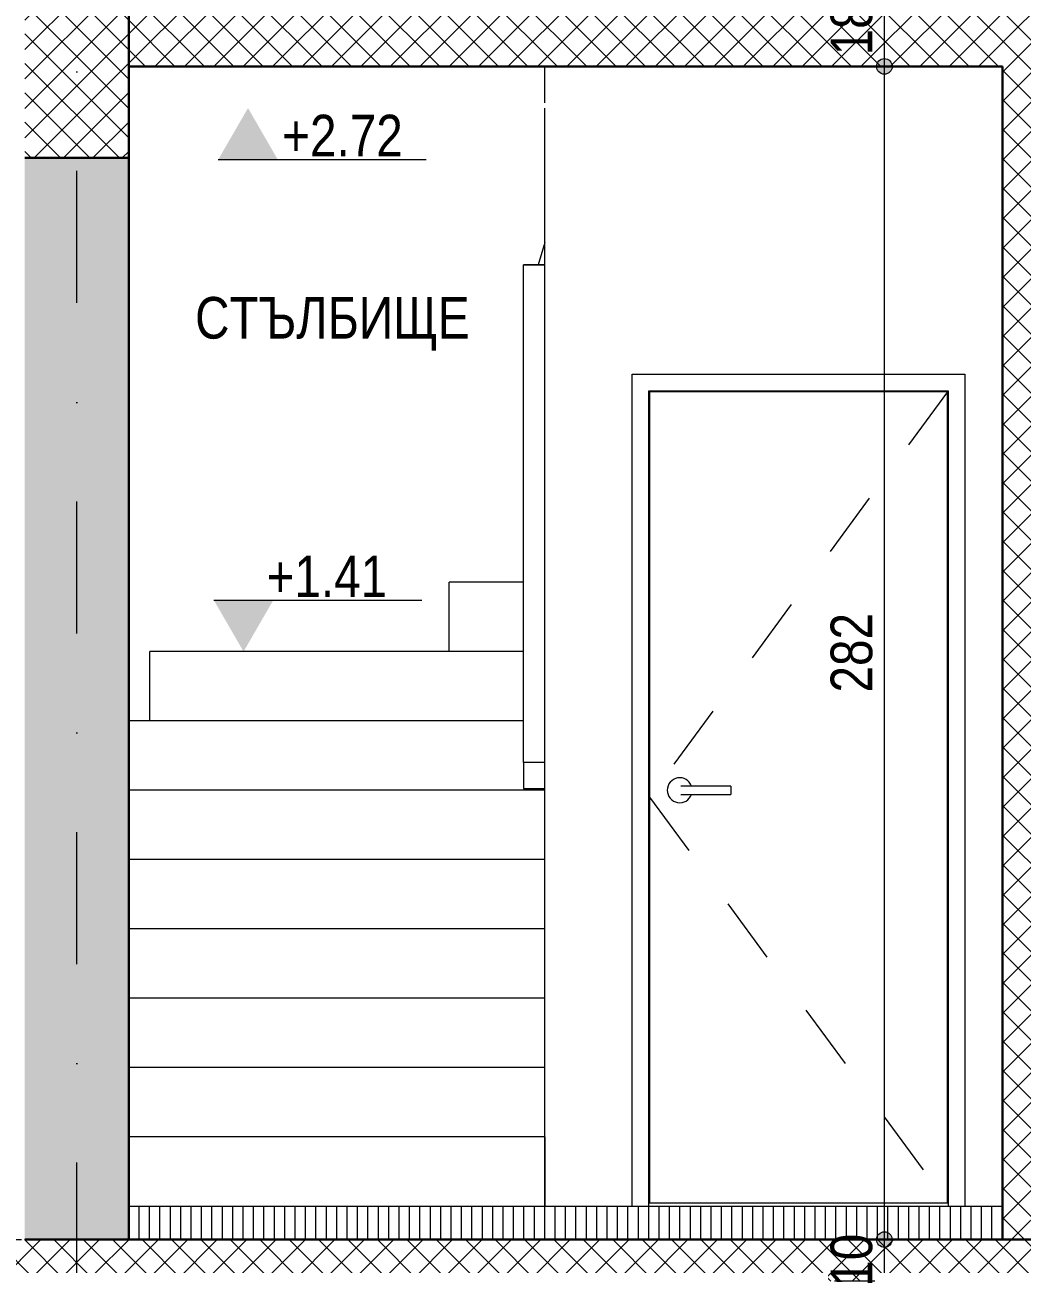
# Model space of a CAD drawing. Header units: centimetres. Extents: x -1882 to 51, y -197 to 807.
# Drawn here: x -944.1 to -704.4, y -5.9 to 292 of the extents above; entities that cross this region are included whole.
import ezdxf

# ---------------------------------------------------------------- set-up
doc = ezdxf.new("R2010")
doc.units = ezdxf.units.CM
doc.linetypes.add('Dash', pattern=[31.75, 15.875, -15.875])
doc.linetypes.add('Dash dot', pattern=[79.375, 31.75, -23.8125, 0, -23.8125])
for name, color, linetype, lineweight in [('A-ANNO-DIMS', 7, 'Continuous', 9), ('A-ANNO-DIMS-50', 7, 'Continuous', 9), ('A-ANNO-NOTE', 7, 'Continuous', 9), ('A-AREA-IDEN', 7, 'Continuous', 9), ('A-DETL-GENF', 7, 'Continuous', 9), ('A-DOOR', 7, 'Continuous', 9), ('A-DOOR-FRAM', 7, 'Continuous', 15), ('A-FLOR-FNSH', 7, 'Continuous', 9), ('A-FLOR-HRAL', 7, 'Continuous', 9), ('A-FLOR-LEVL', 7, 'Continuous', 9), ('A-FLOR-PATT', 7, 'Continuous', 9), ('A-WALL', 7, 'Continuous', 9), ('G-ANNO-DIMS', 7, 'Continuous', 9), ('S-GRID', 7, 'Continuous', 9), ('S-STRS', 7, 'Continuous', 9)]:
    doc.layers.add(name, color=color, linetype=linetype, lineweight=lineweight)
doc.layers.add('A-DETL', color=7, linetype='Continuous', lineweight=9, true_color=0x008000)
doc.styles.add('Arial Narrow', font='ARIALN.TTF', dxfattribs={"height": 10})
doc.styles.add('Arial Narrow_1', font='ARIALN.TTF', dxfattribs={"height": 10})
doc.dimstyles.new('TEC_DIM', dxfattribs={"dimscale": 30.48, "dimtxt": 10.23431, "dimasz": 0.492126, "dimexe": 0.393701, "dimexo": 0.246063, "dimgap": 0, "dimtad": 1, "dimdec": 0, "dimzin": 0, "dimdsep": 46, "dimtxsty": 'Arial Narrow', "dimblk1": 'DOTSMALL', "dimblk2": 'DOTSMALL', "dimsah": 1, "dimcen": 0.09, "dimazin": 0, "dimtfac": 1, "dimtdec": 4, "dimtix": 1, "dimtmove": 0, "dimatfit": 3, "dimfxl": 0, "dimtvp": 1, "dimtolj": 1, "dimtzin": 0, "dimarcsym": 0})
pattern_1 = [(45, (-1066.009, 333.896), (-3.535534, 3.535534), []), (135, (-1066.009, 333.896), (-3.535534, -3.535534), [])]

# ---------------------------------------------------------------- blocks, each defined once
blk = doc.blocks.new('TEC_DOOR-INT - 80x200-2358334-5-5')
at = {"layer": 'A-DOOR', "linetype": 'Dash'}
for p, q in [((-722.34, 203.8), (-793.94, 106.3)), ((-793.94, 106.3), (-722.34, 8.8))]:
    blk.add_line(p, q, dxfattribs=at)
at = {"layer": 'A-DOOR', "lineweight": 15}
for p, q in [((-793.94, 203.8), (-793.94, 8.8)), ((-722.34, 203.8), (-793.94, 203.8)), ((-722.34, 8.8), (-722.34, 203.8)), ((-793.94, 8.8), (-722.34, 8.8))]:
    blk.add_line(p, q, dxfattribs=at)
at = {"layer": 'A-DOOR'}
for p, q in [((-774.44, 109), (-784.94, 109)), ((-774.44, 109), (-774.44, 108)), ((-774.44, 108), (-774.44, 107)), ((-784.94, 107), (-774.44, 107))]:
    blk.add_line(p, q, dxfattribs=at)
at = {"layer": 'A-DOOR', "flags": 128}
for points in [[(-784.94, 109), (-785, 109), (-785.06, 109), (-785.12, 109), (-785.18, 109), (-785.24, 109), (-785.3, 109), (-785.36, 109), (-785.42, 109), (-785.47, 109), (-785.53, 109), (-785.58, 109), (-785.64, 109), (-785.69, 109), (-785.74, 109), (-785.79, 109), (-785.84, 109), (-785.89, 109), (-785.93, 109), (-785.98, 109), (-786.02, 109), (-786.06, 109), (-786.1, 109), (-786.14, 109), (-786.17, 109), (-786.21, 109), (-786.24, 109), (-786.27, 109), (-786.29, 109), (-786.32, 109), (-786.34, 109), (-786.36, 109), (-786.38, 109), (-786.4, 109), (-786.41, 109), (-786.42, 109), (-786.43, 109), (-786.44, 109), (-786.44, 109), (-786.44, 109)], [(-786.44, 107), (-786.44, 107), (-786.44, 107), (-786.43, 107), (-786.42, 107), (-786.41, 107), (-786.4, 107), (-786.39, 107), (-786.37, 107), (-786.35, 107), (-786.33, 107), (-786.3, 107), (-786.27, 107), (-786.25, 107), (-786.21, 107), (-786.18, 107), (-786.15, 107), (-786.11, 107), (-786.07, 107), (-786.03, 107), (-785.99, 107), (-785.94, 107), (-785.9, 107), (-785.85, 107), (-785.8, 107), (-785.75, 107), (-785.7, 107), (-785.65, 107), (-785.6, 107), (-785.54, 107), (-785.49, 107), (-785.43, 107), (-785.37, 107), (-785.32, 107), (-785.26, 107), (-785.2, 107), (-785.14, 107), (-785.08, 107), (-785.02, 107), (-784.96, 107), (-784.94, 107)]]:
    blk.add_lwpolyline(points, dxfattribs=at)
at = {"layer": 'A-DOOR'}
for start, end in [(19.6343, 180), (180, 340.4367)]:
    blk.add_arc((-786.69, 108), 3, start, end, dxfattribs=at)
at = {"layer": 'A-DOOR-FRAM'}
for p, q in [((-798.14, 8), (-798.14, 208)), ((-798.14, 208), (-718.14, 208)), ((-718.14, 208), (-718.14, 8)), ((-794.14, 8), (-794.14, 204)), ((-794.14, 204), (-722.14, 204)), ((-722.14, 204), (-722.14, 8))]:
    blk.add_line(p, q, dxfattribs=at)
blk = doc.blocks.new('Railing - Railing-2455743-5-5')
at = {"layer": 'A-FLOR-HRAL'}
for p, q in [((-804.06, 398), (-809.14, 398)), ((-809.14, 398), (-809.14, 388.69)), ((-804.06, 388.69), (-804.06, 398)), ((-809.14, 388.69), (-804.06, 388.69)), ((-809.14, 388.69), (-809.14, 308)), ((-804.06, 388.69), (-804.06, 308)), ((-819.14, 239.67), (-820.76, 234.28)), ((-824.22, 234.28), (-819.14, 234.28)), ((-824.22, 114.67), (-824.22, 234.28)), ((-819.14, 234.28), (-824.22, 234.28)), ((-824.22, 114.67), (-824.22, 108.43)), ((-819.14, 114.67), (-824.22, 114.67)), ((-824.22, 108.43), (-819.14, 108.43))]:
    blk.add_line(p, q, dxfattribs=at)
blk = doc.blocks.new('Spot Elevations - ELEVATION_PROJECT-V35-5-5')
at = {"layer": 'A-ANNO-NOTE'}
blk.add_hatch(color=256, dxfattribs=at).paths.add_polyline_path([(-886.85, 549.61), (-872.54, 549.61), (-879.69, 562)])
blk.add_line((-886.85, 549.61), (-836.85, 549.61), dxfattribs=at)
blk = doc.blocks.new('DIMBLOCK17-5-5')
at = {"layer": 'A-ANNO-DIMS-50', "transparency": 16777216}
h = blk.add_hatch(color=256, dxfattribs=at)
edge = h.paths.add_edge_path()
edge.add_arc((-737.5, 0), 1.87, 0, 360)
h = blk.add_hatch(color=256, dxfattribs=at)
edge = h.paths.add_edge_path()
edge.add_arc((-737.5, -10), 1.87, 0, 360)
for p, q in [((-732.65, 0), (-749.5, 0)), ((-737.5, -10), (-737.5, 0)), ((-737.5, 0), (-732.65, 0)), ((-732.65, -10), (-749.5, -10)), ((-737.5, -10), (-732.65, -10))]:
    blk.add_line(p, q, dxfattribs=at)
for centre in [(-737.5, 0), (-737.5, -10)]:
    blk.add_circle(centre, 1.87, dxfattribs=at)
at = {"layer": 'A-ANNO-DIMS-50', "color": 0, "transparency": 16777216, "insert": (-750.42, -11.34), "char_height": 10, "width": 15.2053, "attachment_point": 1, "rotation": 90, "line_spacing_factor": 0.974696, "style": 'Arial Narrow'}
blk.add_mtext('10', dxfattribs=at)
blk = doc.blocks.new('_DotSmall')
at = {"color": 0, "linetype": 'ByBlock', "const_width": 0.5}
blk.add_lwpolyline([(-0.0625, 0, 1), (0.0625, 0, 1)], format="xyb", close=True, dxfattribs=at)
blk = doc.blocks.new('DIMBLOCK18-5-5')
at = {"layer": 'A-ANNO-DIMS-50', "transparency": 16777216}
h = blk.add_hatch(color=256, dxfattribs=at)
edge = h.paths.add_edge_path()
edge.add_arc((-737.5, 282), 1.88, 0, 360)
h = blk.add_hatch(color=256, dxfattribs=at)
edge = h.paths.add_edge_path()
edge.add_arc((-737.5, 0), 1.87, 0, 360)
for p, q in [((-732.65, 282), (-749.5, 282)), ((-737.5, 0), (-737.5, 282)), ((-737.5, 282), (-732.65, 282)), ((-732.65, 0), (-749.5, 0)), ((-737.5, 0), (-732.65, 0))]:
    blk.add_line(p, q, dxfattribs=at)
for centre, radius in [((-737.5, 282), 1.88), ((-737.5, 0), 1.87)]:
    blk.add_circle(centre, radius, dxfattribs=at)
at = {"layer": 'A-ANNO-DIMS-50', "color": 0, "transparency": 16777216, "insert": (-750.42, 131.5), "char_height": 10, "width": 22.8079, "attachment_point": 1, "rotation": 90, "line_spacing_factor": 0.974696, "style": 'Arial Narrow'}
blk.add_mtext('282', dxfattribs=at)
blk = doc.blocks.new('DIMBLOCK19-5-5')
at = {"layer": 'A-ANNO-DIMS-50', "transparency": 16777216}
h = blk.add_hatch(color=256, dxfattribs=at)
edge = h.paths.add_edge_path()
edge.add_arc((-737.5, 300), 1.88, 0, 360)
h = blk.add_hatch(color=256, dxfattribs=at)
edge = h.paths.add_edge_path()
edge.add_arc((-737.5, 282), 1.88, 0, 360)
for p, q in [((-732.65, 300), (-749.5, 300)), ((-737.5, 282), (-737.5, 300)), ((-737.5, 300), (-732.65, 300)), ((-732.65, 282), (-749.5, 282)), ((-737.5, 282), (-732.65, 282))]:
    blk.add_line(p, q, dxfattribs=at)
for centre in [(-737.5, 300), (-737.5, 282)]:
    blk.add_circle(centre, 1.88, dxfattribs=at)
at = {"layer": 'A-ANNO-DIMS-50', "color": 0, "transparency": 16777216, "insert": (-750.42, 284.66), "char_height": 10, "width": 15.2053, "attachment_point": 1, "rotation": 90, "line_spacing_factor": 0.974696, "style": 'Arial Narrow'}
blk.add_mtext('18', dxfattribs=at)
blk = doc.blocks.new('Spot Elevations - ELEVATION_PROJECT-150941-5-5')
at = {"layer": 'A-ANNO-NOTE'}
blk.add_hatch(color=256, dxfattribs=at).paths.add_polyline_path([(-1179.05, 312.39), (-1164.73, 312.39), (-1171.89, 300)])
blk.add_line((-1179.05, 312.39), (-1129.05, 312.39), dxfattribs=at)

msp = doc.modelspace()

# ---------------------------------------------------------------- hatches: boundary and pattern name
at = {"layer": 'A-DETL-GENF'}
h = msp.add_hatch(dxfattribs=at)
h.set_pattern_fill('FP1_8', color=256, style=0, pattern_type=2)
h.set_pattern_definition(pattern_1)
h.paths.add_polyline_path([(-919.14, 260), (-919.14, 300), (-944.14, 300), (-944.14, 260)])
h = msp.add_hatch(dxfattribs=at)
h.set_pattern_fill('FP1_8', color=256, style=0, pattern_type=2)
h.set_pattern_definition(pattern_1)
h.paths.add_polyline_path([(-684.14, 0), (-684.14, 300), (-709.14, 300), (-709.14, 0)])
at = {"layer": 'A-DETL-GENF', "true_color": 0x808080}
msp.add_hatch(color=8, dxfattribs=at).paths.add_polyline_path([(-919.14, 0), (-919.14, 260), (-944.14, 260), (-944.14, 0)])
at = {"layer": 'A-FLOR-PATT'}
h = msp.add_hatch(dxfattribs=at)
h.set_pattern_fill('FP1_8', color=256, style=0, pattern_type=2)
h.set_pattern_definition(pattern_1)
h.paths.add_polyline_path([(-847.55, 282), (-709.14, 282), (-709.14, 300), (-919.14, 300), (-919.14, 282)])
at = {"layer": 'A-FLOR-PATT', "true_color": 0x787878}
h = msp.add_hatch(dxfattribs=at)
h.set_pattern_fill('FP1_4', color=8, style=0, pattern_type=2)
h.set_pattern_definition([(270, (-1004.143, 8), (2.5, 2e-16), [])])
h.paths.add_polyline_path([(-737.73, 0), (-709.14, 0), (-709.14, 8), (-919.14, 8), (-919.14, 0), (-847.55, 0)])
at = {"layer": 'A-FLOR-PATT'}
h = msp.add_hatch(dxfattribs=at)
h.set_pattern_fill('FP1_8', color=256, style=0, pattern_type=2)
h.set_pattern_definition(pattern_1)
h.paths.add_polyline_path([(-1639.14, -10), (-927.59, -10), (-927.59, 0), (-1699.14, 0), (-1699.14, -10), (-1649.14, -10)])
h = msp.add_hatch(dxfattribs=at)
h.set_pattern_fill('FP1_8', color=256, style=0, pattern_type=2)
h.set_pattern_definition(pattern_1)
h.paths.add_polyline_path([(-909.14, -10), (-697.27, -10), (-697.27, 0), (-927.59, 0), (-927.59, -10), (-919.14, -10)])

# ---------------------------------------------------------------- linework, layer by layer
at = {"layer": 'A-DETL', "color": 7, "lineweight": 30}
for p, q in [((-919.14, 260), (-919.14, 300)), ((-709.14, 282), (-709.14, 0)), ((-919.14, 260), (-944.14, 260)), ((-919.14, 0), (-919.14, 260)), ((-944.14, 0), (-919.14, 0)), ((-709.14, 0), (-684.14, 0))]:
    msp.add_line(p, q, dxfattribs=at)
at = {"layer": 'A-FLOR-FNSH', "lineweight": 30}
for p, q in [((-919.14, 282), (-709.14, 282)), ((-919.14, 0), (-709.14, 0))]:
    msp.add_line(p, q, dxfattribs=at)
at = {"layer": 'A-FLOR-FNSH'}
msp.add_line((-919.14, 8), (-709.14, 8), dxfattribs=at)
at = {"layer": 'A-FLOR-LEVL', "linetype": 'Dash'}
msp.add_line((-1881.56, 0), (-17.46, 0), dxfattribs=at)
at = {"layer": 'A-WALL'}
for p, q in [((-819.14, 273.25), (-819.14, 282)), ((-819.14, 8), (-819.14, 272)), ((-798.14, 8), (-798.14, 208)), ((-798.14, 208), (-718.14, 208)), ((-718.14, 208), (-718.14, 8))]:
    msp.add_line(p, q, dxfattribs=at)
at = {"layer": 'S-GRID', "color": 1, "linetype": 'Dash dot', "lineweight": 18, "true_color": 0xff0000}
msp.add_line((-931.64, -92.75), (-931.64, 652.09), dxfattribs=at)
at = {"layer": 'S-STRS'}
for p, q in [((-842.16, 141.33), (-842.16, 158)), ((-824.22, 158), (-842.16, 158)), ((-914.05, 124.67), (-914.05, 141.33)), ((-824.22, 141.33), (-914.05, 141.33)), ((-824.22, 124.67), (-919.14, 124.67)), ((-819.14, 108), (-919.14, 108)), ((-819.14, 91.33), (-919.14, 91.33)), ((-819.14, 74.67), (-919.14, 74.67)), ((-819.14, 58), (-919.14, 58)), ((-819.14, 41.33), (-919.14, 41.33)), ((-819.14, 24.67), (-919.14, 24.67)), ((-819.14, 24.67), (-819.14, 8))]:
    msp.add_line(p, q, dxfattribs=at)

# ---------------------------------------------------------------- block references
at = {"layer": 'A-DOOR-FRAM'}
msp.add_blockref('TEC_DOOR-INT - 80x200-2358334-5-5', (0, 0), dxfattribs=at)
at = {"layer": 'A-FLOR-HRAL'}
msp.add_blockref('Railing - Railing-2455743-5-5', (0, 0), dxfattribs=at)
at = {"layer": 'G-ANNO-DIMS'}
for name, p in [('Spot Elevations - ELEVATION_PROJECT-V35-5-5', (-10.79, -290)), ('Spot Elevations - ELEVATION_PROJECT-150941-5-5', (280.34, -158.67))]:
    msp.add_blockref(name, p, dxfattribs=at)

# ---------------------------------------------------------------- texts
at = {"layer": 'A-AREA-IDEN', "insert": (-870.21, 213.68), "char_height": 10, "width": 67.45, "attachment_point": 8, "line_spacing_factor": 0.949189, "style": 'Arial Narrow_1'}
msp.add_mtext('\\pt63.5,127,190.5,254,317.5,381,444.5,508,571.5,635,698.5,762,825.5,889,952.5,1016,1079.5,1143,1206.5,1270,1333.5,1397,1460.5,1524,1587.5,1651,1714.5,1778,1841.5,1905,1968.5,2032;{\\fArial Narrow|b0|i0|c204|p34;СТЪЛБИЩЕ}', dxfattribs=at)
at = {"layer": 'G-ANNO-DIMS', "char_height": 10, "width": 34.7536, "attachment_point": 1, "line_spacing_factor": 0.974696, "style": 'Arial Narrow'}
for s, insert in [('+2.72', (-882.27, 270.38)), ('+1.41', (-886.03, 164.42))]:
    msp.add_mtext(s, dxfattribs=dict(at, insert=insert))

# ---------------------------------------------------------------- dimensions: what is measured, and where the dimension line sits
at = {"layer": 'A-ANNO-DIMS'}
for base, p1, p2, override, picture, middle in [((-737.5, 300), (-740.15, 282), (-740.15, 300), {"dimpost": '<>', "dimfxl": 18}, 'DIMBLOCK19-5-5', (-742.6, 291)), ((-737.5, 282), (-740.15, 0), (-740.15, 282), {"dimpost": '<>', "dimfxl": 282}, 'DIMBLOCK18-5-5', (-742.6, 141)), ((-737.5, 0), (-740.15, -10), (-740.15, 0), {"dimpost": '<>', "dimfxl": 10}, 'DIMBLOCK17-5-5', (-742.6, -5))]:
    dim = msp.add_linear_dim(base=base, p1=p1, p2=p2, angle=90, dimstyle='TEC_DIM', override=override, dxfattribs=at)
    dim.commit()
    dim.dimension.update_dxf_attribs({"geometry": picture, "text_midpoint": middle})

doc.saveas('drawing.dxf')
